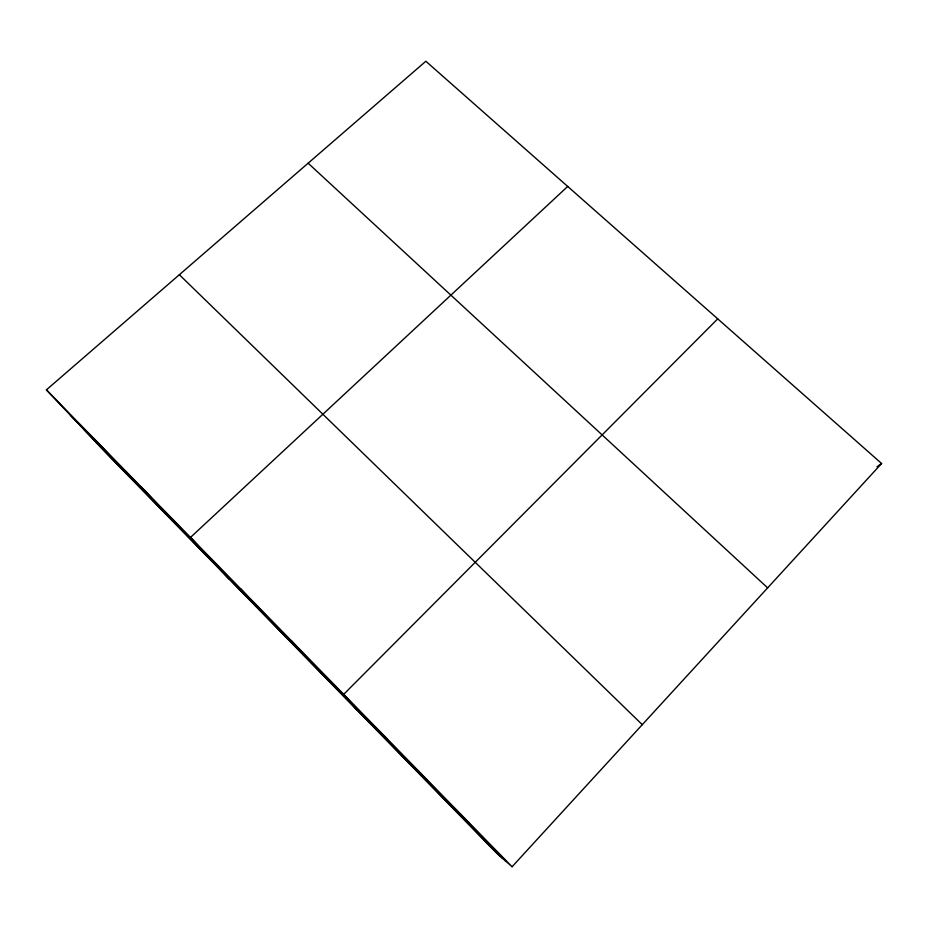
<?xml version="1.0" encoding="UTF-8"?>
<svg xmlns="http://www.w3.org/2000/svg" width="928" height="928" viewBox="0 0 928 928"><rect width="100%" height="100%" fill="white"/><g stroke="black" fill="none" stroke-linecap="round" stroke-linejoin="round"><path stroke-width="1.39" d="M426.346 779.81L426.497 779.114M512.082 866.752L881.6 463.501L425.848 61.248L46.4 389.864L107.138 454.059L496.816 853.296L512.082 866.752L46.4 389.864M717.727 318.861L343.708 694.33L357.35 710.407M567.704 186.447L190.495 537.416L229.03 578.944M876.983 466.796L881.6 463.501M465.868 820.282L468.93 822.568M308.131 163.2L767.63 587.865M179.348 274.723L642.269 724.675M70.377 415.21L505.992 861.381M83.416 428.991L502.721 858.493M95.874 442.169L499.612 855.755M93.461 438.062L114.654 460.555M141.485 487.235L159.778 506.769M240.503 588.642L252.625 601.866M291.566 640.935L300.405 650.806M384.772 736.368L387.44 739.964"/></g></svg>
